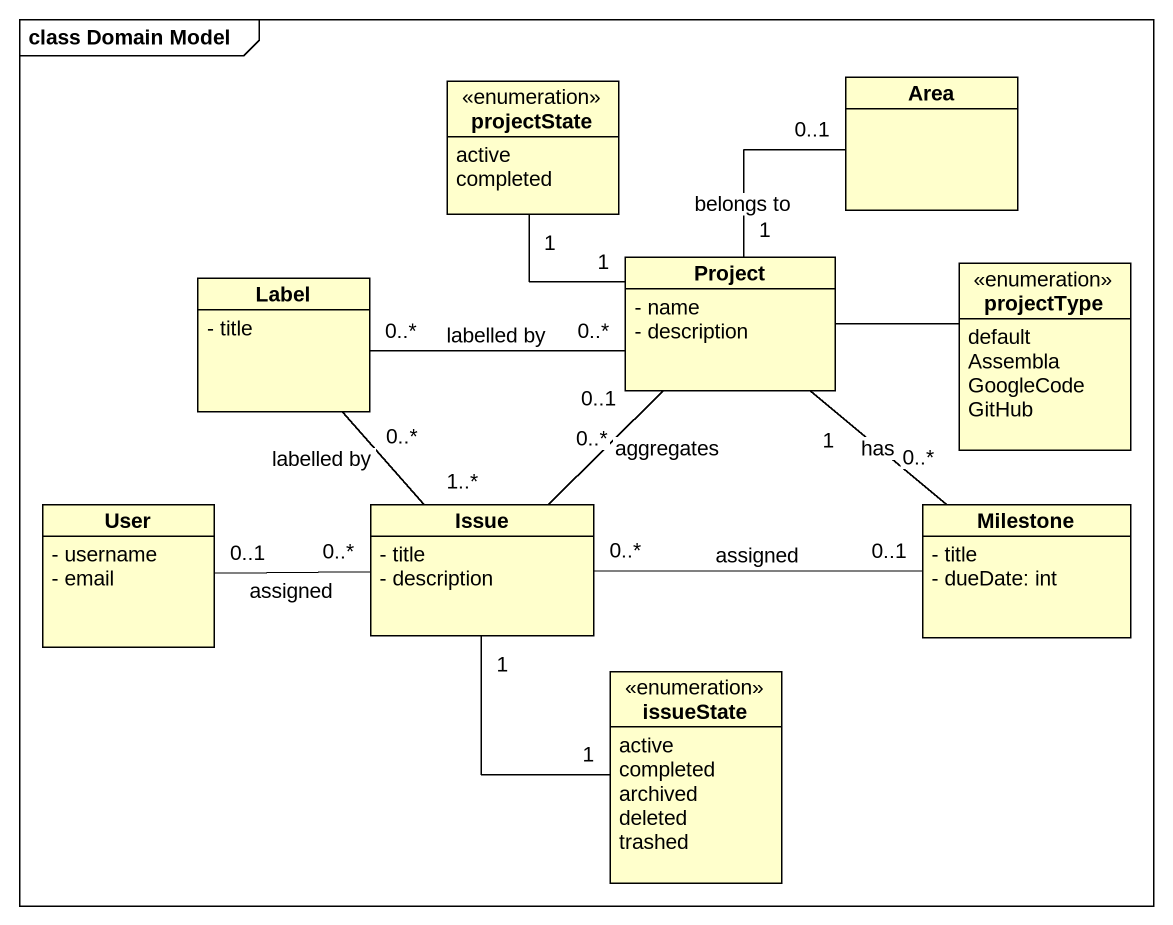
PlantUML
@startuml
mainframe class Domain Model
hide circle
hide empty members
skinparam classAttributeIconSize 0
enum projectState {
  active
  completed
}
class Area
class "Label" as Label_ {
  - title
}
class Project {
  - name
  - description
}
enum projectType {
  default
  Assembla
  GoogleCode
  GitHub
}
class User {
  - username
  - email
}
class Issue {
  - title
  - description
}
class Milestone {
  - title
  - dueDate: int
}
enum issueState {
  active
  completed
  archived
  deleted
  trashed
}
projectState "1" -- "1" Project
Label_ "0..*" -right- "0..*" Project : labelled by
Label_ "0..*" -- "1..*" Issue : labelled by
Project "1" -up- "0..1" Area : belongs to
Project -right- projectType
Project "1" -- "0..*" Milestone : has
User "0..1" -right- "0..*" Issue : assigned
Issue "0..*" -up- "0..1" Project : aggregates
Issue "0..*" -right- "0..1" Milestone : assigned
issueState "1" -up- "1" Issue
@enduml
